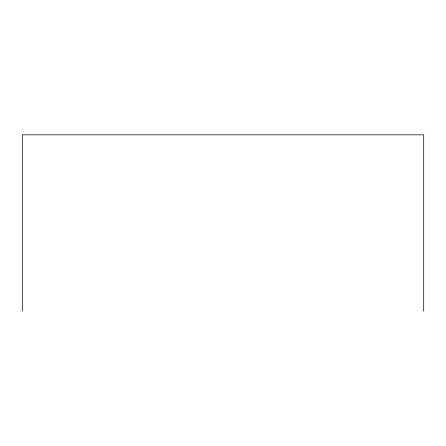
<?xml version="1.0" encoding="UTF-8"?>
<svg xmlns="http://www.w3.org/2000/svg" width="446" height="446" viewBox="0 0 446 446"><rect width="100%" height="100%" fill="white"/><g stroke="black" fill="none" stroke-linecap="round" stroke-linejoin="round"><path stroke-width="0.67" d="M423.7 311.174L423.7 134.826L22.3 134.826L22.3 311.174"/></g></svg>
